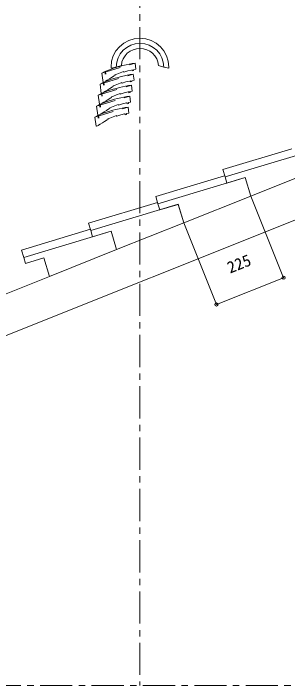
# Model space of a CAD drawing. Units: millimetres, scale not verified. Extents: x -4726 to 4690, y -2905 to 2891.
# Drawn here: x -1270 to -417, y -1351 to 744 of the extents above; entities that cross this region are included whole.
import ezdxf
from ezdxf.enums import TextEntityAlignment as Align

# ---------------------------------------------------------------- set-up
doc = ezdxf.new("R2010")
doc.units = ezdxf.units.MM
doc.header["$LTSCALE"] = 20
doc.header["$PDMODE"] = 32
doc.header["$PDSIZE"] = 10
doc.linetypes.add('CHAIN1', pattern=[8, 5, -1, 1, -1])
doc.linetypes.add('DASHED1', pattern=[1.8, 1.2, -0.6])
doc.layers.add('0-0', color=7, linetype='Continuous', lineweight=18)
doc.layers.add('2-3', color=7, linetype='Continuous', lineweight=18)
doc.styles.add('ＭＳ ゴシック', font='')
doc.styles.get('ＭＳ ゴシック').set_extended_font_data('MS Gothic')

# ---------------------------------------------------------------- blocks, each defined once
blk = doc.blocks.new('mar5md')
at = {"layer": '2-3', "linetype": 'DASHED1'}
for p, q in [((689.053, -23.199), (730.391, -10.798)), ((686.866, -36.894), (728.204, -24.492)), ((684.679, -50.588), (726.017, -38.186)), ((682.492, -64.282), (723.831, -51.881)), ((680.305, -77.977), (721.644, -65.575))]:
    blk.add_line(p, q, dxfattribs=at)
at = {"layer": '2-3'}
for p, q in [((731.389, -18.407), (730.391, -10.798)), ((689.053, -23.199), (692.033, -21.711)), ((689.053, -23.199), (690.561, -34.701)), ((692.844, -21.345), (693.262, -24.535)), ((693.605, -21), (694.046, -24.359)), ((711.867, -22.727), (716.15, -21.214)), ((716.256, -22.029), (716.15, -21.214)), ((716.15, -21.218), (716.15, -21.214)), ((716.256, -22.029), (716.388, -21.982)), ((716.388, -21.982), (721.26, -20.448)), ((721.26, -20.448), (726.139, -19.297)), ((726.139, -19.297), (726.883, -19.171)), ((726.883, -19.171), (727.039, -20.361)), ((727.039, -20.361), (728.618, -20.094)), ((729.202, -32.102), (728.204, -24.492)), ((728.462, -18.903), (731.389, -18.407)), ((728.462, -18.903), (728.618, -20.094)), ((704.437, -26.747), (705.501, -26.273)), ((705.501, -26.273), (705.393, -25.445)), ((719.073, -34.143), (723.952, -32.991)), ((723.952, -32.991), (724.696, -32.865)), ((724.696, -32.865), (724.852, -34.056)), ((726.275, -32.598), (729.202, -32.102)), ((726.275, -32.598), (726.431, -33.788)), ((686.866, -36.894), (689.846, -35.406)), ((686.866, -36.894), (688.374, -48.395)), ((690.657, -35.039), (691.075, -38.229)), ((691.419, -34.694), (691.859, -38.053)), ((702.25, -40.441), (703.314, -39.967)), ((703.314, -39.967), (703.206, -39.14)), ((709.68, -36.422), (713.963, -34.908)), ((714.069, -35.723), (713.963, -34.908)), ((713.963, -34.913), (713.963, -34.908)), ((714.069, -35.723), (714.201, -35.677)), ((714.201, -35.677), (719.073, -34.143)), ((724.852, -34.056), (726.431, -33.788)), ((727.015, -45.796), (726.017, -38.186)), ((684.679, -50.588), (687.66, -49.1)), ((688.47, -48.733), (688.888, -51.924)), ((689.232, -48.389), (689.672, -51.748)), ((707.493, -50.116), (711.776, -48.603)), ((711.883, -49.417), (711.776, -48.603)), ((711.776, -48.607), (711.776, -48.603)), ((711.883, -49.417), (712.014, -49.371)), ((712.014, -49.371), (716.886, -47.837)), ((716.886, -47.837), (721.765, -46.686)), ((721.765, -46.686), (722.509, -46.559)), ((722.509, -46.559), (722.666, -47.75)), ((722.666, -47.75), (724.244, -47.483)), ((724.088, -46.292), (727.015, -45.796)), ((724.088, -46.292), (724.244, -47.483)), ((684.679, -50.588), (686.187, -62.089)), ((700.063, -54.135), (701.128, -53.661)), ((701.128, -53.661), (701.019, -52.834)), ((724.828, -59.49), (723.831, -51.881)), ((682.492, -64.282), (685.473, -62.794)), ((682.492, -64.282), (684, -75.784)), ((686.283, -62.428), (686.701, -65.618)), ((687.045, -62.083), (687.485, -65.442)), ((698.941, -67.356), (698.832, -66.528)), ((705.306, -63.81), (709.589, -62.297)), ((709.696, -63.112), (709.589, -62.297)), ((709.589, -62.301), (709.589, -62.297)), ((709.696, -63.112), (709.827, -63.065)), ((709.827, -63.065), (714.699, -61.531)), ((714.699, -61.531), (719.578, -60.38)), ((719.578, -60.38), (720.323, -60.254)), ((720.323, -60.254), (720.479, -61.444)), ((720.479, -61.444), (722.057, -61.177)), ((722.641, -73.184), (721.644, -65.575)), ((721.901, -59.986), (724.828, -59.49)), ((721.901, -59.986), (722.057, -61.177)), ((697.876, -67.83), (698.941, -67.356)), ((707.64, -76.76), (712.512, -75.226)), ((712.512, -75.226), (717.392, -74.074)), ((717.392, -74.074), (718.136, -73.948)), ((718.136, -73.948), (718.292, -75.139)), ((718.292, -75.139), (719.87, -74.871)), ((719.714, -73.68), (722.641, -73.184)), ((719.714, -73.68), (719.87, -74.871)), ((680.305, -77.977), (683.286, -76.489)), ((680.305, -77.977), (681.813, -89.478)), ((684.096, -76.122), (684.515, -79.312)), ((684.858, -75.777), (685.298, -79.136)), ((695.689, -81.524), (696.754, -81.05)), ((696.754, -81.05), (696.645, -80.223)), ((703.119, -77.505), (707.402, -75.991)), ((707.509, -76.806), (707.402, -75.991)), ((707.403, -75.996), (707.402, -75.991)), ((707.509, -76.806), (707.64, -76.76))]:
    blk.add_line(p, q, dxfattribs=at)
for points in [[(692.033, -21.711), (695.928, -19.95), (699.651, -18.469), (703.465, -17.166), (707.715, -15.889), (711.495, -14.771), (715.292, -13.783), (719.314, -12.764), (722.916, -12.03), (726.69, -11.372), (730.391, -10.798)], [(700.541, -15.641), (700.541, -16.841), (706.941, -15.641), (713.341, -13.641)], [(772.541, -15.641), (772.541, -16.841), (766.141, -15.641), (759.741, -13.641)], [(689.846, -35.406), (693.741, -33.644), (697.464, -32.163), (701.278, -30.86), (705.528, -29.583), (709.308, -28.466), (713.105, -27.477), (717.127, -26.459), (720.729, -25.725), (724.504, -25.066), (728.204, -24.492)], [(711.867, -22.727), (707.789, -24.379), (705.393, -25.445)], [(690.561, -34.701), (691.354, -34.597), (693.654, -33.509), (693.729, -33.326), (695.828, -31.968), (698.628, -30.237), (701.271, -28.611), (704.437, -26.747)], [(687.66, -49.1), (691.554, -47.338), (695.277, -45.857), (699.091, -44.555), (703.341, -43.277), (707.121, -42.16), (710.918, -41.171), (714.941, -40.153), (718.542, -39.419), (722.317, -38.76), (726.017, -38.186)], [(688.374, -48.395), (689.167, -48.291), (691.467, -47.204), (691.542, -47.02), (693.641, -45.662), (696.441, -43.931), (699.084, -42.306), (702.25, -40.441)], [(709.68, -36.422), (705.602, -38.073), (703.206, -39.14)], [(707.493, -50.116), (703.416, -51.767), (701.019, -52.834)], [(685.473, -62.794), (689.367, -61.032), (693.09, -59.552), (696.905, -58.249), (701.154, -56.972), (704.935, -55.854), (708.732, -54.866), (712.754, -53.847), (716.355, -53.113), (720.13, -52.455), (723.831, -51.881)], [(686.187, -62.089), (686.98, -61.985), (689.28, -60.898), (689.355, -60.714), (691.454, -59.357), (694.254, -57.625), (696.897, -56), (700.063, -54.135)], [(683.286, -76.489), (687.18, -74.727), (690.903, -73.246), (694.718, -71.943), (698.968, -70.666), (702.748, -69.549), (706.545, -68.56), (710.567, -67.542), (714.168, -66.808), (717.943, -66.149), (721.644, -65.575)], [(705.306, -63.81), (701.229, -65.462), (698.832, -66.528)], [(684, -75.784), (684.793, -75.68), (687.093, -74.592), (687.168, -74.409), (689.268, -73.051), (692.067, -71.32), (694.71, -69.694), (697.876, -67.83)], [(681.813, -89.478), (682.607, -89.374), (684.906, -88.287), (684.981, -88.103), (687.081, -86.745), (689.88, -85.014), (692.523, -83.389), (695.689, -81.524)], [(703.119, -77.505), (699.042, -79.156), (696.645, -80.223)]]:
    blk.add_lwpolyline(points, dxfattribs=at)
for radius, start, end in [(36, 90, 180), (36, 0, 90), (29.6, 90, 180), (29.6, 0, 90), (23.286, 90, 175.07288), (23.286, 4.92711, 90)]:
    blk.add_arc((736.541, -15.641), radius, start, end, dxfattribs=at)

msp = doc.modelspace()

# ---------------------------------------------------------------- linework, layer by layer
at = {"layer": '0-0', "color": 4, "linetype": 'CHAIN1'}
for p, q in [((-876.67, 1661.71), (-876.67, -1351.31)), ((-4227.37, -1351.31), (4147.88, -1351.31))]:
    msp.add_line(p, q, dxfattribs=at)
at = {"layer": '0-0'}
for p, q in [((-404.26, 322.05), (-618.85, 257.34)), ((-339.95, 316.34), (-611.91, 234.34)), ((-618.85, 257.34), (-611.91, 234.34)), ((-322.51, 258.52), (-531.42, 174.95)), ((-548.85, 232.78), (-820.82, 150.77)), ((-611.91, 234.34), (-606.14, 215.19)), ((-548.77, 232.49), (-606.14, 215.19)), ((-531.42, 174.95), (-548.85, 232.78)), ((-548.77, 232.49), (-531.42, 174.95)), ((-1315.4, -267.88), (-121.49, 209.68)), ((-531.42, 174.95), (-740.33, 91.39)), ((-429.62, -79.55), (-531.42, 174.95)), ((-757.76, 149.21), (-1029.73, 67.21)), ((-820.82, 150.77), (-815.04, 131.62)), ((-757.67, 148.92), (-815.04, 131.62)), ((-740.33, 91.39), (-757.76, 149.21)), ((-757.67, 148.92), (-740.33, 91.39)), ((-740.33, 91.39), (-949.23, 7.83)), ((-638.52, -163.11), (-740.33, 91.39)), ((-966.67, 65.65), (-1238.63, -16.35)), ((-1029.73, 67.21), (-1023.95, 48.06)), ((-966.58, 65.36), (-1023.95, 48.06)), ((-949.23, 7.83), (-966.67, 65.65)), ((-966.58, 65.36), (-949.23, 7.83)), ((-949.23, 7.83), (-1158.14, -75.73)), ((-1238.63, -16.35), (-1232.86, -35.5)), ((-1175.49, -18.2), (-1232.86, -35.5)), ((-1158.14, -75.73), (-1175.58, -17.91)), ((-1175.49, -18.2), (-1158.14, -75.73)), ((-1158.14, -75.73), (-1315.4, -138.64))]:
    msp.add_line(p, q, dxfattribs=at)
at = {"layer": '0-0', "color": 4}
msp.add_line((-429.62, -79.55), (-638.52, -163.11), dxfattribs=at)
at = {"layer": '0-0'}
for points in [[(-613.16, 238.49), (-827.76, 173.78), (-820.82, 150.77)], [(-822.07, 154.92), (-1036.66, 90.22), (-1029.73, 67.21)], [(-1030.98, 71.36), (-1245.57, 6.66), (-1238.63, -16.35)]]:
    msp.add_lwpolyline(points, dxfattribs=at)
at = {"layer": '0-0', "color": 4}
for p in [(-429.62, -79.55), (-638.52, -163.11)]:
    msp.add_point(p, dxfattribs=at)

# ---------------------------------------------------------------- block references
at = {"layer": '0-0', "xscale": 2.5, "yscale": 2.5}
msp.add_blockref('mar5md', (-2718.02, 616.13), dxfattribs=at)

# ---------------------------------------------------------------- texts
at = {"layer": '0-0', "color": 4, "style": 'ＭＳ ゴシック'}
msp.add_text('225', height=36.66, rotation=21.801, dxfattribs=at).set_placement((-592.1, -77.23), align=Align.BOTTOM_LEFT)

doc.saveas('drawing.dxf')
